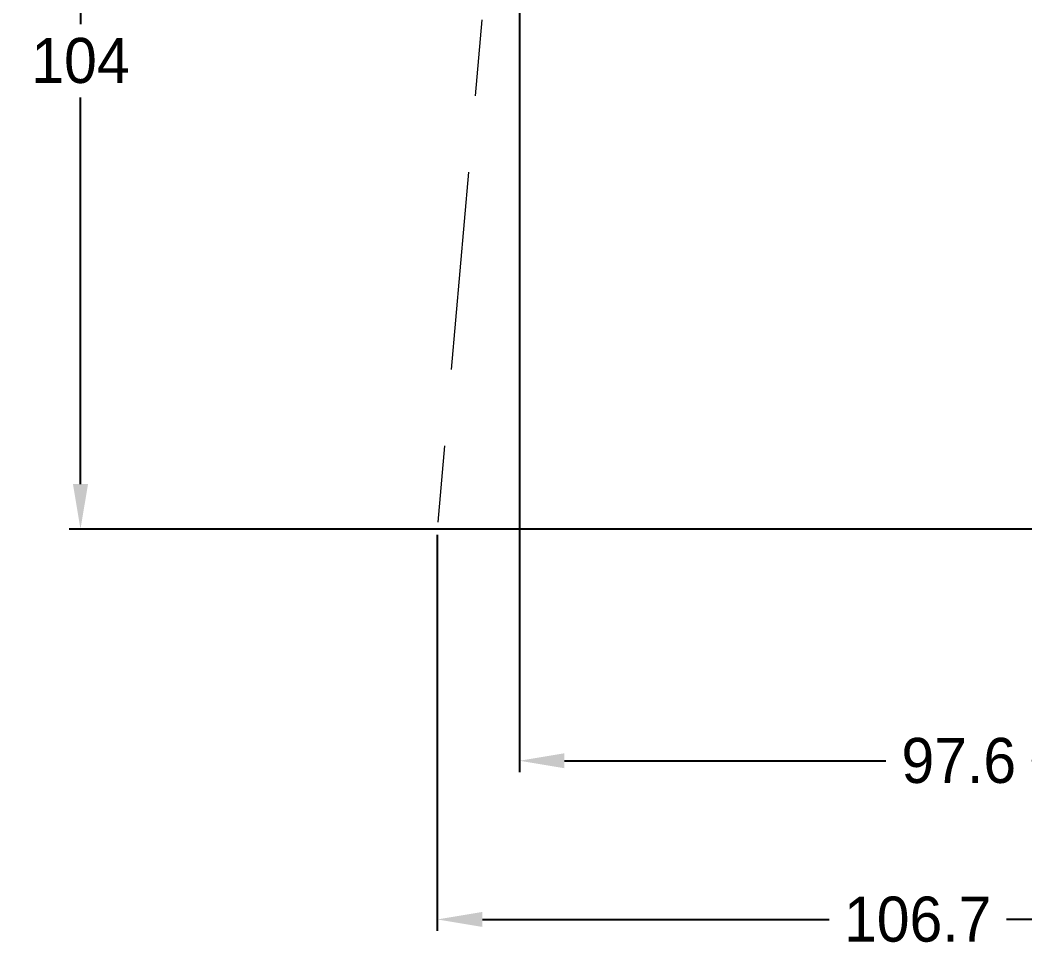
# Model space of a CAD drawing. Extents: x 14045 to 14886, y -16070 to -15429.
# Drawn here: x 14363.2 to 14474.8, y -15851.7 to -15748.1 of the extents above; entities that cross this region are included whole.
import ezdxf

# ---------------------------------------------------------------- set-up
doc = ezdxf.new("R2010")
doc.units = 0
doc.header["$MEASUREMENT"] = 0
doc.linetypes.add('CENTER', pattern=[47.5, 22, -8.5, 8.5, -8.5])
doc.linetypes.add('CENTER2', pattern=[28.575, 19.05, -3.175, 3.175, -3.175])
doc.layers.add('CENTER', color=1, linetype='CENTER2')
doc.layers.add('DIM_', color=6, linetype='CONTINUOUS', lineweight=9)
doc.styles.get("Standard").update_dxf_attribs({"font": 'Gulim.ttf'})
doc.dimstyles.new('사본(2) STANDARD', dxfattribs={"dimscale": 0, "dimtxt": 5, "dimasz": 5, "dimexe": 1.25, "dimexo": 0.625, "dimgap": 1.5, "dimtad": 3, "dimtih": 1, "dimtoh": 1, "dimdec": 1, "dimzin": 9, "dimdsep": 46, "dimtxsty": 'Standard', "dimcen": 2.5, "dimclrd": 3, "dimclre": 3, "dimclrt": 4, "dimadec": 0, "dimazin": 0, "dimtfac": 1, "dimtdec": 1, "dimtmove": 0, "dimatfit": 3, "dimfxl": 1.25, "dimtfill": 1, "dimtolj": 1, "dimtzin": 0, "dimarcsym": 0})

# ---------------------------------------------------------------- blocks, each defined once
blk = doc.blocks.new('*D17')
at = {"layer": 'DIM_', "color": 3, "lineweight": -2, "transparency": 16777216}
for p, q in [((14418.02, -15700.59), (14368.68, -15700.59)), ((14369.93, -15705.59), (14369.93, -15748.53)), ((14369.93, -15799.61), (14369.93, -15756.67)), ((14491.22, -15804.61), (14368.68, -15804.61))]:
    blk.add_line(p, q, dxfattribs=at)
at = {"layer": 'DIM_', "color": 3, "transparency": 16777216}
for points in [[(14369.1, -15705.59), (14370.77, -15705.59), (14369.93, -15700.59)], [(14369.1, -15799.61), (14370.77, -15799.61), (14369.93, -15804.61)]]:
    blk.add_solid(points, dxfattribs=at)
at = {"layer": 'DIM_', "color": 4, "transparency": 16777216, "insert": (14369.93, -15752.6), "char_height": 5, "attachment_point": 5, "bg_fill": 3, "box_fill_scale": 1.25, "bg_fill_color": 256, "bg_fill_true_color": 13158600, "bg_fill_transparency": 0}
blk.add_mtext('\\A1;104', dxfattribs=at)
blk = doc.blocks.new('*D18')
at = {"layer": 'DIM_', "color": 3, "lineweight": -2, "transparency": 16777216}
for p, q in [((14516.24, -15805.04), (14516.24, -15849.19)), ((14409.55, -15805.24), (14409.55, -15849.19)), ((14414.55, -15847.94), (14453.05, -15847.94)), ((14511.24, -15847.94), (14472.74, -15847.94))]:
    blk.add_line(p, q, dxfattribs=at)
at = {"layer": 'DIM_', "color": 3, "transparency": 16777216}
for points in [[(14414.55, -15847.11), (14414.55, -15848.77), (14409.55, -15847.94)], [(14511.24, -15847.11), (14511.24, -15848.77), (14516.24, -15847.94)]]:
    blk.add_solid(points, dxfattribs=at)
at = {"layer": 'DIM_', "color": 4, "transparency": 16777216, "insert": (14462.89, -15847.94), "char_height": 5, "attachment_point": 5, "bg_fill": 3, "box_fill_scale": 1.25, "bg_fill_color": 256, "bg_fill_true_color": 13158600, "bg_fill_transparency": 0}
blk.add_mtext('\\A1;106.7', dxfattribs=at)
blk = doc.blocks.new('*D19')
at = {"layer": 'DIM_', "color": 3, "lineweight": -2, "transparency": 16777216}
for p, q in [((14418.67, -15700.96), (14418.67, -15831.57)), ((14516.24, -15805.04), (14516.24, -15831.57)), ((14423.67, -15830.32), (14459.35, -15830.32)), ((14511.24, -15830.32), (14475.56, -15830.32))]:
    blk.add_line(p, q, dxfattribs=at)
at = {"layer": 'DIM_', "color": 3, "transparency": 16777216}
for points in [[(14423.67, -15829.49), (14423.67, -15831.15), (14418.67, -15830.32)], [(14511.24, -15829.49), (14511.24, -15831.15), (14516.24, -15830.32)]]:
    blk.add_solid(points, dxfattribs=at)
at = {"layer": 'DIM_', "color": 4, "transparency": 16777216, "insert": (14467.45, -15830.32), "char_height": 5, "attachment_point": 5, "bg_fill": 3, "box_fill_scale": 1.25, "bg_fill_color": 256, "bg_fill_true_color": 13158600, "bg_fill_transparency": 0}
blk.add_mtext('\\A1;97.6', dxfattribs=at)

msp = doc.modelspace()

# ---------------------------------------------------------------- linework, layer by layer
at = {"layer": 'CENTER', "color": 1, "linetype": 'CENTER', "lineweight": 13}
msp.add_line((14421.29, -15670.34), (14409.55, -15804.61), dxfattribs=at)

# ---------------------------------------------------------------- next in the draw order: dimensions: what is measured, and where the dimension line sits
at = {"layer": 'DIM_'}
dim = msp.add_linear_dim(base=(14369.93, -15804.61), p1=(14418.65, -15700.59), p2=(14491.84, -15804.61), angle=90, dimstyle='사본(2) STANDARD', override={"dimscale": 1, "dimtad": 0}, dxfattribs=at)
dim.commit()
dim.dimension.update_dxf_attribs({"geometry": '*D17', "text_midpoint": (14369.93, -15752.6)})

# ---------------------------------------------------------------- next in the draw order: dimensions: what is measured, and where the dimension line sits
dim = msp.add_linear_dim(base=(14516.24, -15847.94), p1=(14409.55, -15804.61), p2=(14516.24, -15804.41), dimstyle='사본(2) STANDARD', override={"dimscale": 1, "dimtad": 0}, dxfattribs=at)
dim.commit()
dim.dimension.update_dxf_attribs({"geometry": '*D18', "text_midpoint": (14462.89, -15847.94)})

# ---------------------------------------------------------------- next in the draw order: dimensions: what is measured, and where the dimension line sits
dim = msp.add_linear_dim(base=(14516.24, -15830.32), p1=(14418.67, -15700.34), p2=(14516.24, -15804.41), dimstyle='사본(2) STANDARD', override={"dimscale": 1, "dimtad": 0}, dxfattribs=at)
dim.commit()
dim.dimension.update_dxf_attribs({"geometry": '*D19', "text_midpoint": (14467.45, -15830.32)})

doc.saveas('drawing.dxf')
